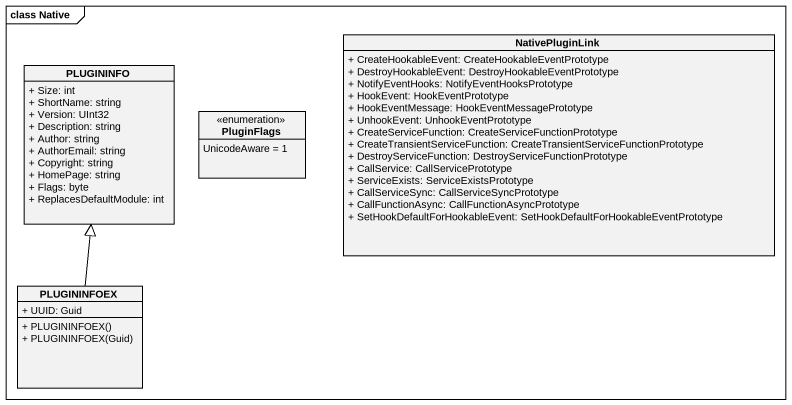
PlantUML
@startuml
mainframe class Native
hide circle
hide empty members
skinparam classAttributeIconSize 0
class PLUGININFO {
  + Size: int
  + ShortName: string
  + Version: UInt32
  + Description: string
  + Author: string
  + AuthorEmail: string
  + Copyright: string
  + HomePage: string
  + Flags: byte
  + ReplacesDefaultModule: int
}
class NativePluginLink {
  + CreateHookableEvent: CreateHookableEventPrototype
  + DestroyHookableEvent: DestroyHookableEventPrototype
  + NotifyEventHooks: NotifyEventHooksPrototype
  + HookEvent: HookEventPrototype
  + HookEventMessage: HookEventMessagePrototype
  + UnhookEvent: UnhookEventPrototype
  + CreateServiceFunction: CreateServiceFunctionPrototype
  + CreateTransientServiceFunction: CreateTransientServiceFunctionPrototype
  + DestroyServiceFunction: DestroyServiceFunctionPrototype
  + CallService: CallServicePrototype
  + ServiceExists: ServiceExistsPrototype
  + CallServiceSync: CallServiceSyncPrototype
  + CallFunctionAsync: CallFunctionAsyncPrototype
  + SetHookDefaultForHookableEvent: SetHookDefaultForHookableEventPrototype
}
enum PluginFlags {
  UnicodeAware = 1
}
class PLUGININFOEX {
  + UUID: Guid
  + PLUGININFOEX()
  + PLUGININFOEX(Guid)
}
PLUGININFOEX -up-|> PLUGININFO
@enduml
